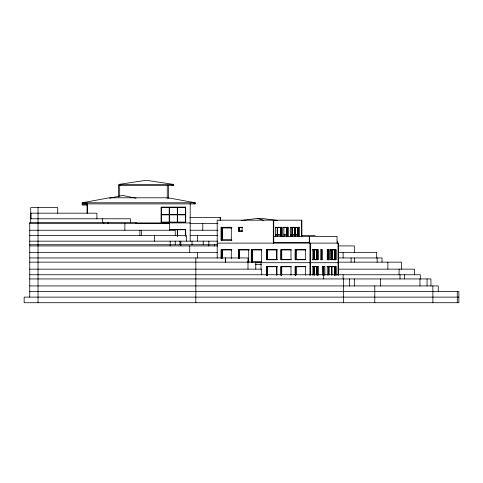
<?xml version="1.0" encoding="UTF-8"?>
<svg xmlns="http://www.w3.org/2000/svg" width="483" height="483" viewBox="0 0 483 483"><rect width="100%" height="100%" fill="white"/><g stroke="black" fill="none" stroke-linecap="round" stroke-linejoin="round"><path stroke-width="0.72" d="M109.472 198.229L122.754 195.446L136.031 198.229M87.441 205.07L82.182 205.07L82.182 202.775L109.321 197.795L168.078 197.795L195.223 202.775L195.223 203.892L82.182 203.892L83.65 203.627M119.114 184.367L146.258 180.28L173.397 184.367L173.397 185.484L119.114 185.484L119.114 184.367L173.397 184.367M119.114 185.484L120.581 185.261M241.265 220.489L257.572 218.388L261.508 218.388L277.816 220.489M82.182 202.775L195.223 202.775M82.182 203.953L87.441 203.953M30.707 213.184L96.896 213.184L96.896 218.781M189.728 217.38L220.411 217.38L220.411 220.363M30.707 218.781L130.476 218.781L130.476 222.361M136.073 222.923L190.187 222.923M29.747 223.538L169.648 223.538L169.648 230.252M189.976 223.538L217.948 223.538M231.743 227.288L221.045 227.288L221.045 240.16L231.9 240.16M242.502 227.288L238.469 227.288L238.469 231.206L242.502 231.206M275.286 227.288L282.307 227.288L282.307 236.742M283.606 227.288L288.381 227.288L288.381 236.742M290.355 227.288L299.629 227.288L299.629 236.742M242.472 227.565L239.333 227.565L239.333 230.922L242.472 230.922M275.419 227.565L280.81 227.565L280.81 234.786L275.419 234.786M283.883 227.565L286.884 227.565L286.884 234.786L283.883 234.786M290.633 227.565L298.132 227.565L298.132 234.786L290.633 234.786M231.9 227.68L221.655 227.68L221.655 240.16M231.78 227.958L221.908 227.958L221.908 239.876L231.78 239.876M169.291 229.467L185.707 229.467L185.707 236.018M169.479 229.751L177.315 229.751L177.315 236.247M29.747 230.252L175.244 230.252L175.244 235.571M190.127 230.252L217.966 230.252M275.419 235.064L280.81 235.064L280.81 236.507M283.883 235.064L286.884 235.064L286.884 236.507M290.633 235.064L298.132 235.064L298.132 236.507M29.747 235.571L186.438 235.571L186.438 241.162M190.163 235.571L217.966 235.571M301.712 235.571L315.145 235.571M273.511 236.41L337.037 236.41L337.037 243.124M29.747 241.162L217.773 241.162M273.595 242.563L309.259 242.563M217.205 243.124L338.517 243.124L338.523 275.268M29.747 244.748L217.773 244.748M29.747 245.919L217.773 245.919M338.492 245.919L354.317 245.919L354.317 252.355M231.9 249.669L221.045 249.669L221.045 258.477M249.325 249.669L238.469 249.669L238.469 258.477M277.248 249.669L266.393 249.669L266.393 259.745L277.248 259.745M305.787 249.669L295.089 249.669L295.089 259.745L305.787 259.745M312.549 249.669L318.496 249.669L318.496 259.745L312.549 259.745M320.851 249.669L322.547 249.669L322.547 259.745L320.851 259.745M326.991 249.669L329.515 249.669L329.515 259.745L326.991 259.745M330.318 249.669L336.265 249.669L336.265 259.745L330.318 259.745M231.78 249.953L221.908 249.953L221.908 258.145M249.204 249.953L239.333 249.953L239.333 258.145M252.144 249.953L261.877 249.953M267.256 249.953L277.127 249.953M291.34 249.953L281.607 249.953L281.607 259.462L291.34 259.462M305.824 249.953L295.952 249.953L295.952 259.462L305.824 259.462M312.767 249.953L316.999 249.953L316.999 259.462L312.767 259.462M327.715 249.953L328.023 249.953L328.023 259.462L327.715 259.462M330.541 249.953L334.767 249.953L334.767 259.462L330.541 259.462M29.747 252.355L217.773 252.355M338.649 252.355L376.698 252.355L376.698 257.952M29.747 257.952L247.99 257.952L247.99 269.146M338.517 257.952L382.029 257.952L382.029 262.148M267.256 259.462L277.127 259.462M247.568 261.871L249.204 261.871M252.144 261.871L261.877 261.871M29.747 262.148L261.526 262.148L261.526 249.669L251.281 249.669L251.281 262.148M338.348 262.148L401.584 262.148L401.584 269.146M255.404 262.71L338.523 262.71M255.41 264.388L261.406 264.388M277.254 266.459L266.399 266.459L266.399 275.268M305.793 266.459L295.095 266.459L295.095 275.268M312.555 266.459L318.502 266.459L318.502 275.268M322.294 266.459L324.866 266.459L324.866 275.268M326.997 266.459L336.271 266.459L336.271 275.268M267.262 266.737L277.133 266.737M291.346 266.737L281.607 266.737L281.607 274.936M295.958 274.936L295.958 266.737L305.83 266.737M312.773 266.737L317.005 266.737L317.005 274.936M323.115 266.737L323.32 275.352M327.275 266.737L334.773 266.737L334.773 274.936M29.747 269.146L261.659 269.146L261.659 274.742M338.197 269.146L414.541 269.146L414.541 274.742M29.747 274.742L420.325 274.742L420.325 278.939M29.747 278.939L430.927 278.939L430.927 285.93M29.747 285.93L438.256 285.93L438.256 291.527M29.747 291.527L458.85 291.527L458.85 302.72L24.15 302.72L24.15 297.123L458.85 297.123M171.93 185.261L173.397 185.484M193.755 203.627L195.223 203.892M257.572 218.388L263.815 220.453M457.28 291.527L457.28 302.72M432.883 285.93L432.883 302.72M427.063 278.939L427.063 285.93M419.944 278.939L419.944 285.93M404.682 274.742L404.682 278.939M400.002 274.742L400.002 278.939M399.085 269.146L399.085 274.742M387.891 262.148L387.891 269.146M380.356 278.939L380.356 285.93M377.151 257.952L377.151 262.148M374.796 302.72L374.778 285.93M354.552 257.952L354.552 262.148M354.317 278.939L354.317 285.93M351.105 257.952L351.105 262.148M349.644 278.939L349.644 285.93M343.401 278.939L343.401 302.72M343.123 252.355L343.123 257.952M343.123 274.742L343.123 278.939M338.064 243.124L338.07 275.268M337.526 241.162L337.526 243.311M335.238 249.669L335.238 259.745M335.244 266.459L335.244 275.268M334.882 249.669L334.882 259.745M334.888 266.459L334.888 275.268M334.574 249.669L334.574 259.745M334.58 266.459L334.58 275.268M332.129 249.953L332.129 259.462M331.972 249.953L332.014 259.462M331.863 249.953L331.863 259.462M331.924 266.737L331.924 274.936M331.773 266.737L331.815 274.936M331.658 266.737L331.658 274.936M331.616 266.737L331.616 274.936M330.644 249.669L330.644 259.745M328.965 266.737L328.965 274.936M328.808 266.737L328.851 274.936M328.7 266.737L328.7 274.936M328.494 249.669L328.494 259.745M328.132 249.669L328.132 259.745M327.824 249.669L327.824 259.745M327.269 249.669L327.269 259.745M327.275 266.459L327.275 275.268M323.839 266.459L323.839 275.268M323.731 274.742L323.731 278.939M323.483 266.459L323.483 275.268M322.481 266.459L322.481 275.268M321.521 249.669L321.521 259.745M321.159 249.669L321.159 259.745M320.972 249.669L320.972 259.745M317.47 249.669L317.47 259.745M317.476 266.459L317.476 275.268M317.114 249.669L317.114 259.745M317.12 266.459L317.12 275.268M316.848 249.953L316.848 259.462M316.854 266.737L316.854 274.936M314.355 249.953L314.355 259.462M314.361 266.737L314.361 274.936M314.246 249.953L314.246 259.462M314.252 266.737L314.252 274.936M314.204 249.953L314.204 259.462M314.21 266.737L314.21 274.936M314.089 249.953L314.089 259.462M314.095 266.737L314.095 274.936M313.938 249.953L313.938 259.462M313.944 266.737L313.944 274.936M312.875 249.669L312.875 259.745M312.875 266.459L312.875 275.268M310.4 243.124L310.406 275.268M309.947 243.124L309.953 275.268M309.374 236.41L309.374 243.124M309.259 236.41L309.259 243.124M305.334 249.669L305.334 259.745M305.341 266.459L305.341 275.268M301.875 236.465L301.875 220.182L217.205 220.182L217.205 258.188M301.428 220.182L301.428 236.465M298.603 227.288L298.603 236.742M298.246 227.288L298.246 236.742M297.939 227.288L297.939 236.742M297.824 227.565L297.824 234.786M297.824 235.064L297.824 236.507M296.085 249.953L296.019 259.462M296.025 266.737L296.091 274.936M295.699 266.459L295.699 275.268M295.699 249.669L295.699 259.745M295.536 249.669L295.536 259.745M295.542 266.459L295.542 275.268M295.282 227.565L295.282 234.786M295.282 235.064L295.282 236.507M295.131 227.565L295.167 234.786M295.167 235.064L295.131 236.507M292.324 227.565L292.324 234.786M292.324 235.064L292.324 236.507M292.209 227.565L292.209 234.786M292.209 235.064L292.209 236.507M292.167 227.565L292.167 234.786M292.167 235.064L292.167 236.507M292.016 227.565L292.058 234.786M292.058 235.064L292.016 236.507M290.995 275.268L290.995 266.459L280.744 266.459L280.744 275.268M290.633 227.288L290.633 236.742M287.355 227.288L287.355 236.742M286.999 227.288L286.999 236.742M286.691 227.288L286.691 236.742M283.883 227.288L283.883 236.742M281.74 249.953L281.74 259.462M281.746 266.737L281.746 274.936M281.643 249.669L281.643 259.745M281.643 266.459L281.643 275.268M281.486 249.669L281.486 259.745M281.486 266.459L281.486 275.268M281.348 249.669L281.348 259.745M281.354 266.459L281.354 275.268M281.281 227.288L281.281 236.742M281.191 249.669L281.191 259.745M281.197 266.459L281.197 275.268M280.925 227.288L280.925 236.742M280.659 227.565L280.659 234.786M280.659 235.064L280.659 236.507M277.61 227.565L277.61 234.786M277.61 235.064L277.61 236.507M277.496 227.565L277.496 234.786M277.496 235.064L277.496 236.507M277.453 227.565L277.453 234.786M277.453 235.064L277.453 236.507M277.339 227.565L277.339 234.786M277.339 235.064L277.339 236.507M277.188 227.565L277.188 234.786M277.188 235.064L277.188 236.507M276.994 249.953L276.994 259.462M277 266.737L277 274.936M276.644 249.669L276.644 259.745M276.644 266.459L276.644 275.268M275.564 227.288L275.564 236.742M273.758 220.182L273.758 243.124M273.312 220.182L273.312 243.124M267.395 249.953L267.322 259.462M267.328 266.737L267.395 274.936M267.292 249.669L267.292 259.745M267.298 266.459L267.298 275.268M267.135 249.669L267.135 259.745M267.141 266.459L267.141 275.268M267.002 249.669L267.002 259.745M267.008 266.459L267.008 275.268M266.845 249.669L266.845 259.745M266.851 266.459L266.851 275.268M261.019 262.71L261.019 269.357M255.767 262.148L255.767 269.146M252.277 249.953L252.277 261.871M252.18 249.669L252.18 262.148M252.017 249.669L252.017 262.148M251.885 249.669L251.885 262.148M251.728 249.669L251.728 262.148M248.715 249.669L248.715 262.148M242.055 227.288L242.055 231.206M239.465 227.565L239.465 230.922M239.465 249.953L239.465 258.145M239.399 227.565L239.399 230.922M239.399 249.953L239.399 258.145M239.073 227.288L239.073 231.206M239.073 249.669L239.073 258.477M238.916 227.288L238.916 231.206M238.916 249.669L238.916 258.477M231.297 227.288L231.297 240.16M231.297 249.669L231.297 258.477M225.609 257.952L225.609 262.148M225.338 257.952L225.338 262.148M222.047 227.958L222.047 239.876M222.047 249.953L222.047 258.145M221.975 227.958L221.975 239.876M221.975 249.953L221.975 258.145M221.655 249.669L221.655 258.477M221.498 227.288L221.498 240.16M221.498 249.669L221.498 258.477M220.188 217.38L220.188 220.363M214.416 244.748L214.416 245.919M208.819 241.162L208.819 245.919M203.222 241.162L203.222 244.748M202.775 223.538L202.775 230.252M197.625 235.571L197.625 241.162M197.625 252.355L197.625 257.952M195.838 257.952L195.838 302.72M192.029 241.162L192.029 244.748M190.187 203.5L190.187 241.108M189.741 245.919L189.741 252.355M185.43 236.247L185.43 229.751L177.593 229.751L177.593 236.247M180.841 241.162L180.841 245.919M179.966 241.162L179.966 244.748M175.244 241.162L175.244 244.748M170.179 241.162L170.179 245.919M168.368 185.092L168.368 198.537M167.245 185.092L167.245 198.537M154.524 235.571L154.524 241.162M141.664 230.252L141.664 235.571M139.901 230.252L139.901 235.571M136.073 223.538L136.073 222.361L29.747 222.361L29.747 297.123M124.88 223.538L124.88 230.252M119.681 196.297L119.681 185.092L118.558 185.092L118.558 197.04M108.089 222.361L108.089 223.538M103.809 222.361L103.809 223.538M102.493 218.781L102.493 222.361M87.218 203.5L87.218 213.214M87.188 204.677L87.188 213.353M57.725 213.184L57.725 207.587L30.719 207.587L30.707 222.361M38.03 207.587L38.03 302.72M31.015 213.184L31.015 218.781M185.707 207.086L161.087 207.086L161.087 222.361L185.707 222.361L185.707 207.086M169.201 207.364L161.364 207.364L161.364 214.585L169.201 214.585L169.201 207.364M177.315 207.364L169.479 207.364L169.479 214.585L177.315 214.585L177.315 207.364M185.43 207.364L177.593 207.364L177.593 214.585L185.43 214.585L185.43 207.364M169.201 214.863L161.364 214.863L161.364 222.083L169.201 222.083L169.201 214.863M177.315 214.863L169.479 214.863L169.479 222.083L177.315 222.083L177.315 214.863M185.43 214.863L177.593 214.863L177.593 222.083L185.43 222.083L185.43 214.863M291.001 249.669L280.744 249.669L280.744 259.745L290.989 259.745L290.989 249.669M295.016 234.786L295.016 227.565L294.974 234.786M295.016 236.507L295.016 235.064L294.974 236.507"/></g></svg>
